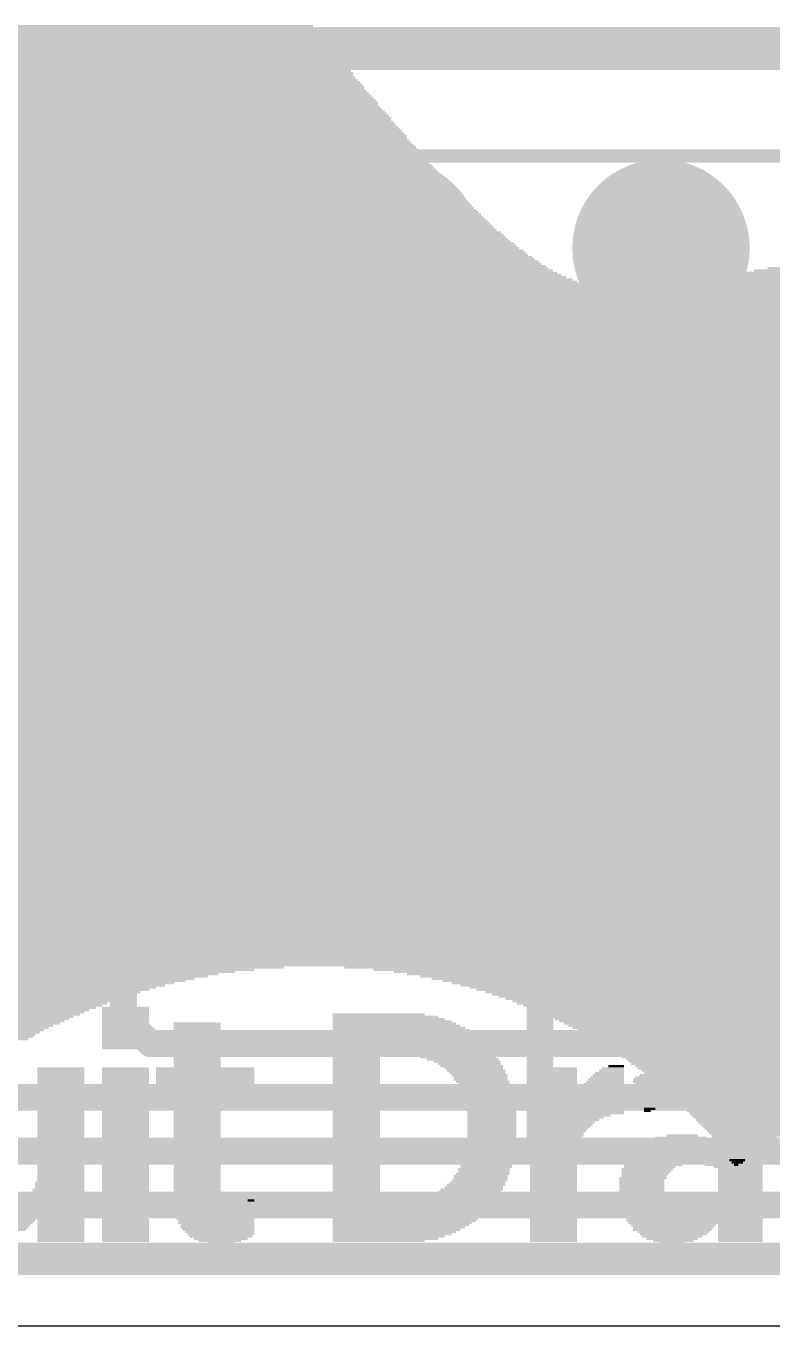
# Model space of a CAD drawing. Extents: x -28.6 to 28.6, y -39.6 to 14.1.
# Drawn here: x -15.53 to -8.48, y -11.05 to 1.23 of the extents above; entities that cross this region are included whole.
import ezdxf

# ---------------------------------------------------------------- set-up
doc = ezdxf.new("R2010")
doc.units = 0
for name, color, linetype in [('1', 12, 'CONTINUOUS'), ('16', 132, 'CONTINUOUS'), ('17', 110, 'CONTINUOUS'), ('20', 53, 'CONTINUOUS'), ('200', 40, 'CONTINUOUS'), ('201', 6, 'CONTINUOUS'), ('21', 40, 'CONTINUOUS')]:
    doc.layers.add(name, color=color, linetype=linetype)

# ---------------------------------------------------------------- blocks, each defined once
blk = doc.blocks.new('ROUNDP')
at = {"const_width": 0.5}
blk.add_lwpolyline([(0, -0.25, 1), (0, 0.25, 1), (0, -0.25)], format="xyb", dxfattribs=at)
blk = doc.blocks.new('RECT')
blk.add_solid([(-0.5, -0.5), (0.5, -0.5), (-0.5, 0.5), (0.5, 0.5)])

msp = doc.modelspace()

# ---------------------------------------------------------------- linework, layer by layer
at = {"layer": '1'}
for points, const_width in [([(-25.4, 1.016), (23.749, 1.016)], 0.4064), ([(-10.668, -6.717), (-10.795, -6.59)], 0.254), ([(-10.668, -9.398), (-10.668, -6.717)], 0.254), ([(-4.191, -9.398), (-10.668, -9.398)], 0.254), ([(-19.939, -9.906), (-4.445, -9.906)], 0.254), ([(-4.953, -10.414), (-19.812, -10.414)], 0.3048)]:
    msp.add_lwpolyline(points, dxfattribs=dict(at, const_width=const_width))
at = {"layer": '1', "const_width": 0.127}
for points in [[(-10.7501, -6.5451, 1), (-10.8399, -6.6349)], [(-10.6045, -6.717, 1), (-10.7315, -6.717)], [(-10.7129, -6.7619, 1), (-10.6231, -6.6721)], [(-10.668, -9.3345, 1), (-10.668, -9.4615)], [(-10.7315, -9.398, 1), (-10.6045, -9.398)]]:
    msp.add_lwpolyline(points, format="xyb", dxfattribs=at)
at = {"layer": '16'}
for points, const_width in [([(-25.273, 1.016), (23.876, 1.016)], 0.4064), ([(-14.605, -4.68), (-14.605, -8.128)], 0.254), ([(-13.335, -5.95), (-12.065, -4.68)], 0.254), ([(-12.065, -4.68), (-12.065, -5.32)], 0.254), ([(-10.795, -5.95), (-9.525, -4.68)], 0.254), ([(-12.065, -5.32), (-10.795, -6.59)], 0.254), ([(-13.335, -6.59), (-13.335, -5.95)], 0.254), ([(-10.795, -6.59), (-10.795, -5.95)], 0.254), ([(-14.605, -8.128), (-14.351, -8.382)], 0.254), ([(-14.351, -8.382), (-2.921, -8.382)], 0.254), ([(-15.748, -8.89), (-3.175, -8.89)], 0.254), ([(-16.891, -9.398), (-3.429, -9.398)], 0.254), ([(-18.161, -9.906), (-3.683, -9.906)], 0.254), ([(-21.59, -10.414), (-3.937, -10.414)], 0.254)]:
    msp.add_lwpolyline(points, dxfattribs=dict(at, const_width=const_width))
at = {"layer": '16', "const_width": 0.127}
for points in [[(-14.5415, -4.68, 1), (-14.6685, -4.68)], [(-12.0015, -4.68, 1), (-12.1285, -4.68)], [(-12.0201, -4.7249, 1), (-12.1099, -4.6351)], [(-9.4801, -4.7249, 1), (-9.5699, -4.6351)], [(-12.0201, -5.2751, 1), (-12.1099, -5.3649)], [(-12.1285, -5.32, 1), (-12.0015, -5.32)], [(-13.2715, -5.95, 1), (-13.3985, -5.95)], [(-13.3799, -5.9051, 1), (-13.2901, -5.9949)], [(-10.7315, -5.95, 1), (-10.8585, -5.95)], [(-10.8399, -5.9051, 1), (-10.7501, -5.9949)], [(-10.8399, -6.6349, 1), (-10.7501, -6.5451)], [(-13.3985, -6.59, 1), (-13.2715, -6.59)], [(-10.8585, -6.59, 1), (-10.7315, -6.59)], [(-14.5601, -8.0831, 1), (-14.6499, -8.1729)], [(-14.6685, -8.128, 1), (-14.5415, -8.128)], [(-14.351, -8.3185, 1), (-14.351, -8.4455)], [(-14.3959, -8.4269, 1), (-14.3061, -8.3371)]]:
    msp.add_lwpolyline(points, format="xyb", dxfattribs=at)
at = {"layer": '20'}
msp.add_line((-6.35, -11.049), (-17.78, -11.049), dxfattribs=at)
at = {"layer": '21', "const_width": 0.127}
for points in [[(-28.5, 0), (28.5, 0)], [(-27.5, -7.5), (27.5, -7.5)]]:
    msp.add_lwpolyline(points, dxfattribs=at)

# ---------------------------------------------------------------- block references
at = {"layer": '17', "xscale": 1.6764, "yscale": 1.6764, "rotation": 180}
for p in [(-14.605, -0.87), (-14.605, -0.87), (-12.065, -0.87), (-12.065, -0.87), (-9.525, -0.87), (-9.525, -0.87), (-15.875, -2.78), (-15.875, -2.78), (-13.335, -2.78), (-13.335, -2.78), (-10.795, -2.78), (-10.795, -2.78), (-8.255, -2.78), (-8.255, -2.78)]:
    msp.add_blockref('ROUNDP', p, dxfattribs=at)
at = {"layer": '17', "xscale": 1.6764, "yscale": 1.6764}
for p in [(-14.605, -4.68), (-14.605, -4.68), (-12.065, -4.68), (-12.065, -4.68), (-9.525, -4.68), (-9.525, -4.68), (-15.875, -6.59), (-15.875, -6.59), (-13.335, -6.59), (-13.335, -6.59), (-10.795, -6.59), (-10.795, -6.59), (-8.255, -6.59), (-8.255, -6.59)]:
    msp.add_blockref('ROUNDP', p, dxfattribs=at)
at = {"layer": '200', "yscale": 0.0212}
for p, xscale in [((-14.5844, -8.0446), 0.4445), ((-14.5844, -8.0658), 0.4445), ((-14.5844, -8.0869), 0.4445), ((-14.5844, -8.1081), 0.4445), ((-12.1926, -8.1081), 0.8678), ((-14.5844, -8.1293), 0.4445), ((-14.5844, -8.1504), 0.4445), ((-14.5844, -8.1716), 0.4445), ((-14.5844, -8.1928), 0.4445), ((-14.5844, -8.2139), 0.4445), ((-14.5844, -8.2351), 0.4445), ((-13.9071, -8.1928), 0.4445), ((-13.9071, -8.2139), 0.4445), ((-13.9071, -8.2351), 0.4445), ((-12.1292, -8.1293), 0.9948), ((-12.0657, -8.1716), 1.1218), ((-12.0022, -8.2351), 1.2488), ((-12.0974, -8.1504), 1.0583), ((-12.0445, -8.1928), 1.1641), ((-12.0233, -8.2139), 1.2065), ((-14.5844, -8.2563), 0.4445), ((-14.5844, -8.2774), 0.4445), ((-14.5844, -8.2986), 0.4445), ((-14.5844, -8.3198), 0.4445), ((-14.5844, -8.3409), 0.4445), ((-13.9071, -8.2563), 0.4445), ((-13.9071, -8.2774), 0.4445), ((-13.9071, -8.2986), 0.4445), ((-13.9071, -8.3198), 0.4445), ((-13.9071, -8.3409), 0.4445), ((-11.9387, -8.3198), 1.3758), ((-11.981, -8.2563), 1.2911), ((-11.9704, -8.2774), 1.3123), ((-11.9492, -8.2986), 1.3546), ((-11.9281, -8.3409), 1.3969), ((-14.5844, -8.3621), 0.4445), ((-14.5844, -8.3832), 0.4445), ((-14.5844, -8.4044), 0.4445), ((-14.5844, -8.4256), 0.4445), ((-13.9071, -8.3621), 0.4445), ((-13.9071, -8.3832), 0.4445), ((-13.9071, -8.4044), 0.4445), ((-13.9071, -8.4256), 0.4445), ((-13.9071, -8.4467), 0.4445), ((-13.9071, -8.4679), 0.4445), ((-11.8752, -8.4467), 1.5028), ((-11.9175, -8.3621), 1.4181), ((-11.9069, -8.3832), 1.4393), ((-11.8963, -8.4044), 1.4604), ((-11.8857, -8.4256), 1.4816), ((-11.8646, -8.4679), 1.5239), ((-13.9071, -8.4891), 0.4445), ((-13.9071, -8.5102), 0.4445), ((-13.9071, -8.5314), 0.4445), ((-13.9071, -8.5526), 0.4445), ((-13.9071, -8.5737), 0.4445), ((-13.9071, -8.5949), 0.4445), ((-11.854, -8.4891), 1.5451), ((-12.4043, -8.5102), 0.4445), ((-12.4043, -8.5314), 0.4445), ((-12.4043, -8.5526), 0.4445), ((-12.4043, -8.5737), 0.4445), ((-12.4043, -8.5949), 0.4445), ((-11.4413, -8.5102), 0.7196), ((-11.3989, -8.5314), 0.6773), ((-11.3566, -8.5526), 0.635), ((-11.3354, -8.5737), 0.5926), ((-11.3143, -8.5949), 0.5926), ((-9.9491, -8.5949), 0.1482), ((-9.24, -8.5949), 0.3387), ((-15.1982, -8.6161), 0.4445), ((-15.1982, -8.6372), 0.4445), ((-15.1982, -8.6584), 0.4445), ((-15.1982, -8.6796), 0.4445), ((-15.1982, -8.7007), 0.4445), ((-15.1982, -8.7219), 0.4445), ((-14.5844, -8.6161), 0.4445), ((-14.5844, -8.6372), 0.4445), ((-14.5844, -8.6584), 0.4445), ((-14.5844, -8.6796), 0.4445), ((-14.5844, -8.7007), 0.4445), ((-14.5844, -8.7219), 0.4445), ((-13.833, -8.6161), 0.9313), ((-13.833, -8.6372), 0.9313), ((-13.833, -8.6584), 0.9313), ((-13.833, -8.6796), 0.9313), ((-13.833, -8.7007), 0.9313), ((-13.833, -8.7219), 0.9313), ((-12.4043, -8.6161), 0.4445), ((-12.4043, -8.6372), 0.4445), ((-12.4043, -8.6584), 0.4445), ((-12.4043, -8.6796), 0.4445), ((-12.4043, -8.7007), 0.4445), ((-12.4043, -8.7219), 0.4445), ((-11.2931, -8.6161), 0.5503), ((-11.2719, -8.6372), 0.5503), ((-11.2614, -8.6584), 0.5291), ((-11.2402, -8.6796), 0.5291), ((-11.2296, -8.7007), 0.508), ((-11.2296, -8.7219), 0.508), ((-10.5417, -8.6161), 0.4445), ((-10.5417, -8.6372), 0.4445), ((-10.5417, -8.6584), 0.4445), ((-10.5417, -8.6796), 0.4445), ((-10.5417, -8.7007), 0.4445), ((-10.5417, -8.7219), 0.4445), ((-10.0443, -8.7219), 0.3387), ((-10.0337, -8.7007), 0.3175), ((-10.0232, -8.6796), 0.2963), ((-10.0126, -8.6584), 0.2752), ((-9.9914, -8.6372), 0.2328), ((-9.9808, -8.6161), 0.2117), ((-9.2824, -8.7219), 1.016), ((-9.2824, -8.7007), 0.9736), ((-9.2823, -8.6796), 0.889), ((-9.2612, -8.6584), 0.8043), ((-9.2718, -8.6372), 0.6985), ((-9.2612, -8.6161), 0.5503), ((-15.1982, -8.7431), 0.4445), ((-15.1982, -8.7642), 0.4445), ((-15.1982, -8.7854), 0.4445), ((-15.1982, -8.8066), 0.4445), ((-15.1982, -8.8277), 0.4445), ((-15.1982, -8.8489), 0.4445), ((-14.5844, -8.7431), 0.4445), ((-14.5844, -8.7642), 0.4445), ((-14.5844, -8.7854), 0.4445), ((-14.5844, -8.8066), 0.4445), ((-14.5844, -8.8277), 0.4445), ((-14.5844, -8.8489), 0.4445), ((-13.833, -8.7431), 0.9313), ((-13.833, -8.7642), 0.9313), ((-13.833, -8.7854), 0.9313), ((-13.833, -8.8066), 0.9313), ((-13.833, -8.8277), 0.9313), ((-13.833, -8.8489), 0.9313), ((-12.4043, -8.7431), 0.4445), ((-12.4043, -8.7642), 0.4445), ((-12.4043, -8.7854), 0.4445), ((-12.4043, -8.8066), 0.4445), ((-12.4043, -8.8277), 0.4445), ((-12.4043, -8.8489), 0.4445), ((-11.2084, -8.7431), 0.508), ((-11.1979, -8.7642), 0.4868), ((-11.1979, -8.7854), 0.4868), ((-11.1767, -8.8066), 0.4868), ((-11.1767, -8.8277), 0.4868), ((-11.1661, -8.8489), 0.4656), ((-10.5417, -8.7431), 0.4445), ((-10.5417, -8.7642), 0.4445), ((-10.5417, -8.7854), 0.4445), ((-10.5417, -8.8066), 0.4445), ((-10.5417, -8.8277), 0.4445), ((-10.5417, -8.8489), 0.4445), ((-10.0867, -8.8489), 0.4233), ((-10.0761, -8.8066), 0.4022), ((-10.0761, -8.8277), 0.4022), ((-10.0655, -8.7642), 0.381), ((-10.0655, -8.7854), 0.381), ((-10.0549, -8.7431), 0.3598), ((-9.2718, -8.7431), 1.0371), ((-9.24, -8.7642), 1.0583), ((-9.24, -8.7854), 1.0583), ((-9.2083, -8.8277), 1.0795), ((-9.1977, -8.8489), 1.1006), ((-9.2188, -8.8066), 1.0583), ((-15.1982, -8.8701), 0.4445), ((-15.1982, -8.8912), 0.4445), ((-15.1982, -8.9124), 0.4445), ((-15.1982, -8.9336), 0.4445), ((-15.1982, -8.9547), 0.4445), ((-14.5844, -8.8701), 0.4445), ((-14.5844, -8.8912), 0.4445), ((-14.5844, -8.9124), 0.4445), ((-14.5844, -8.9336), 0.4445), ((-14.5844, -8.9547), 0.4445), ((-13.833, -8.8701), 0.9313), ((-13.833, -8.8912), 0.9313), ((-13.833, -8.9124), 0.9313), ((-13.833, -8.9336), 0.9313), ((-13.833, -8.9547), 0.9313), ((-12.4043, -8.8701), 0.4445), ((-12.4043, -8.8912), 0.4445), ((-12.4043, -8.9124), 0.4445), ((-12.4043, -8.9336), 0.4445), ((-12.4043, -8.9547), 0.4445), ((-11.1555, -8.8701), 0.4868), ((-11.1555, -8.8912), 0.4868), ((-11.1449, -8.9124), 0.4656), ((-11.1449, -8.9336), 0.4656), ((-11.1449, -8.9547), 0.4656), ((-10.5417, -8.8701), 0.4445), ((-10.3195, -8.8912), 0.889), ((-10.3195, -8.9124), 0.889), ((-10.3195, -8.9336), 0.889), ((-10.3195, -8.9547), 0.889), ((-10.0867, -8.8701), 0.4233), ((-9.1871, -8.8701), 1.0795), ((-9.1765, -8.8912), 1.1006), ((-9.1765, -8.9124), 1.1006), ((-9.1659, -8.9336), 1.0795), ((-9.5681, -8.9547), 0.2752), ((-8.9014, -8.9547), 0.5926), ((-15.1982, -8.9759), 0.4445), ((-15.1982, -8.9971), 0.4445), ((-15.1982, -9.0182), 0.4445), ((-15.1982, -9.0394), 0.4445), ((-15.1982, -9.0606), 0.4445), ((-15.1982, -9.0817), 0.4445), ((-14.5844, -8.9759), 0.4445), ((-14.5844, -8.9971), 0.4445), ((-14.5844, -9.0182), 0.4445), ((-14.5844, -9.0394), 0.4445), ((-14.5844, -9.0606), 0.4445), ((-14.5844, -9.0817), 0.4445), ((-13.9071, -8.9759), 0.4445), ((-13.9071, -8.9971), 0.4445), ((-13.9071, -9.0182), 0.4445), ((-13.9071, -9.0394), 0.4445), ((-13.9071, -9.0606), 0.4445), ((-13.9071, -9.0817), 0.4445), ((-12.4043, -8.9759), 0.4445), ((-12.4043, -8.9971), 0.4445), ((-12.4043, -9.0182), 0.4445), ((-12.4043, -9.0394), 0.4445), ((-12.4043, -9.0606), 0.4445), ((-12.4043, -9.0817), 0.4445), ((-11.1344, -8.9971), 0.4868), ((-11.1449, -8.9759), 0.4656), ((-11.1238, -9.0182), 0.4657), ((-11.1238, -9.0394), 0.4657), ((-11.1238, -9.0606), 0.4657), ((-11.1238, -9.0817), 0.4657), ((-10.3195, -8.9759), 0.889), ((-10.3195, -8.9971), 0.889), ((-10.3195, -9.0182), 0.889), ((-10.3195, -9.0394), 0.889), ((-10.383, -9.0606), 0.762), ((-10.4147, -9.0817), 0.6985), ((-9.6104, -8.9759), 0.1905), ((-9.6316, -8.9971), 0.1058), ((-9.6528, -9.0182), 0.0635), ((-8.8696, -8.9759), 0.5291), ((-8.8484, -8.9971), 0.4868), ((-8.8273, -9.0182), 0.4868), ((-8.8167, -9.0394), 0.4656), ((-8.8061, -9.0606), 0.4445), ((-8.8061, -9.0817), 0.4445), ((-15.1982, -9.1029), 0.4445), ((-15.1982, -9.1241), 0.4445), ((-15.1982, -9.1452), 0.4445), ((-15.1982, -9.1664), 0.4445), ((-15.1982, -9.1875), 0.4445), ((-15.1982, -9.2087), 0.4445), ((-14.5844, -9.1029), 0.4445), ((-14.5844, -9.1241), 0.4445), ((-14.5844, -9.1452), 0.4445), ((-14.5844, -9.1664), 0.4445), ((-14.5844, -9.1875), 0.4445), ((-14.5844, -9.2087), 0.4445), ((-13.9071, -9.1029), 0.4445), ((-13.9071, -9.1241), 0.4445), ((-13.9071, -9.1452), 0.4445), ((-13.9071, -9.1664), 0.4445), ((-13.9071, -9.1875), 0.4445), ((-13.9071, -9.2087), 0.4445), ((-12.4043, -9.1029), 0.4445), ((-12.4043, -9.1241), 0.4445), ((-12.4043, -9.1452), 0.4445), ((-12.4043, -9.1664), 0.4445), ((-12.4043, -9.1875), 0.4445), ((-12.4043, -9.2087), 0.4445), ((-11.1238, -9.1029), 0.4657), ((-11.1238, -9.1241), 0.4657), ((-11.1238, -9.1452), 0.4657), ((-11.1238, -9.1664), 0.4657), ((-11.1238, -9.1875), 0.4657), ((-11.1238, -9.2087), 0.4657), ((-10.4571, -9.1241), 0.6138), ((-10.4359, -9.1029), 0.6561), ((-10.4676, -9.1452), 0.5926), ((-10.4782, -9.1664), 0.5715), ((-10.4888, -9.1875), 0.5503), ((-10.4994, -9.2087), 0.5291), ((-8.785, -9.1029), 0.4445), ((-8.785, -9.1241), 0.4445), ((-8.785, -9.1452), 0.4445), ((-8.7744, -9.1664), 0.4233), ((-8.7744, -9.1875), 0.4233), ((-8.7744, -9.2087), 0.4233), ((-15.1982, -9.2299), 0.4445), ((-15.1982, -9.251), 0.4445), ((-15.1982, -9.2722), 0.4445), ((-15.1982, -9.2934), 0.4445), ((-15.1982, -9.3145), 0.4445), ((-15.1982, -9.3357), 0.4445), ((-14.5844, -9.2299), 0.4445), ((-14.5844, -9.251), 0.4445), ((-14.5844, -9.2722), 0.4445), ((-14.5844, -9.2934), 0.4445), ((-14.5844, -9.3145), 0.4445), ((-14.5844, -9.3357), 0.4445), ((-13.9071, -9.2299), 0.4445), ((-13.9071, -9.251), 0.4445), ((-13.9071, -9.2722), 0.4445), ((-13.9071, -9.2934), 0.4445), ((-13.9071, -9.3145), 0.4445), ((-13.9071, -9.3357), 0.4445), ((-12.4043, -9.2299), 0.4445), ((-12.4043, -9.251), 0.4445), ((-12.4043, -9.2722), 0.4445), ((-12.4043, -9.2934), 0.4445), ((-12.4043, -9.3145), 0.4445), ((-12.4043, -9.3357), 0.4445), ((-11.1238, -9.2299), 0.4657), ((-11.1238, -9.251), 0.4657), ((-11.1238, -9.2722), 0.4657), ((-11.1238, -9.2934), 0.4657), ((-11.1238, -9.3145), 0.4657), ((-11.1238, -9.3357), 0.4657), ((-10.51, -9.2299), 0.508), ((-10.51, -9.251), 0.508), ((-10.5206, -9.2722), 0.4868), ((-10.5206, -9.2934), 0.4868), ((-10.5206, -9.3145), 0.4868), ((-10.5311, -9.3357), 0.4656), ((-9.1342, -9.3357), 1.143), ((-9.1236, -9.3145), 1.1218), ((-9.3353, -9.2934), 0.6138), ((-9.3353, -9.2722), 0.4868), ((-9.3247, -9.251), 0.2963), ((-8.7744, -9.2299), 0.4233), ((-8.7744, -9.251), 0.4233), ((-8.7744, -9.2722), 0.4233), ((-8.7744, -9.2934), 0.4233), ((-15.1982, -9.3569), 0.4445), ((-15.1982, -9.378), 0.4445), ((-15.1982, -9.3992), 0.4445), ((-15.1982, -9.4204), 0.4445), ((-15.1982, -9.4415), 0.4445), ((-15.1982, -9.4627), 0.4445), ((-14.5844, -9.3569), 0.4445), ((-14.5844, -9.378), 0.4445), ((-14.5844, -9.3992), 0.4445), ((-14.5844, -9.4204), 0.4445), ((-14.5844, -9.4415), 0.4445), ((-14.5844, -9.4627), 0.4445), ((-13.9071, -9.3569), 0.4445), ((-13.9071, -9.378), 0.4445), ((-13.9071, -9.3992), 0.4445), ((-13.9071, -9.4204), 0.4445), ((-13.9071, -9.4415), 0.4445), ((-13.9071, -9.4627), 0.4445), ((-12.4043, -9.3569), 0.4445), ((-12.4043, -9.378), 0.4445), ((-12.4043, -9.3992), 0.4445), ((-12.4043, -9.4204), 0.4445), ((-12.4043, -9.4415), 0.4445), ((-12.4043, -9.4627), 0.4445), ((-11.1555, -9.4627), 0.4868), ((-11.1344, -9.3569), 0.4868), ((-11.1449, -9.378), 0.4656), ((-11.1449, -9.3992), 0.4656), ((-11.1449, -9.4204), 0.4656), ((-11.1449, -9.4415), 0.4656), ((-10.5417, -9.4204), 0.4445), ((-10.5417, -9.4415), 0.4445), ((-10.5417, -9.4627), 0.4445), ((-10.5311, -9.3569), 0.4656), ((-10.5311, -9.378), 0.4656), ((-10.5311, -9.3992), 0.4656), ((-9.1977, -9.4415), 1.27), ((-9.1977, -9.4627), 1.27), ((-9.1871, -9.4204), 1.2488), ((-9.1765, -9.3992), 1.2276), ((-9.1659, -9.378), 1.2065), ((-9.1554, -9.3569), 1.1853), ((-15.1982, -9.4839), 0.4445), ((-15.1982, -9.505), 0.4445), ((-15.1982, -9.5262), 0.4445), ((-15.1982, -9.5474), 0.4445), ((-15.1982, -9.5685), 0.4445), ((-14.5844, -9.4839), 0.4445), ((-14.5844, -9.505), 0.4445), ((-14.5844, -9.5262), 0.4445), ((-14.5844, -9.5474), 0.4445), ((-14.5844, -9.5685), 0.4445), ((-13.9071, -9.4839), 0.4445), ((-13.9071, -9.505), 0.4445), ((-13.9071, -9.5262), 0.4445), ((-13.9071, -9.5474), 0.4445), ((-13.9071, -9.5685), 0.4445), ((-12.4043, -9.4839), 0.4445), ((-12.4043, -9.505), 0.4445), ((-12.4043, -9.5262), 0.4445), ((-12.4043, -9.5474), 0.4445), ((-12.4043, -9.5685), 0.4445), ((-11.1979, -9.5685), 0.4868), ((-11.1767, -9.5262), 0.4868), ((-11.1767, -9.5474), 0.4868), ((-11.1555, -9.4839), 0.4868), ((-11.1661, -9.505), 0.4656), ((-10.5417, -9.4839), 0.4445), ((-10.5417, -9.505), 0.4445), ((-10.5417, -9.5262), 0.4445), ((-10.5417, -9.5474), 0.4445), ((-10.5417, -9.5685), 0.4445), ((-9.6528, -9.5685), 0.4868), ((-9.2188, -9.505), 1.3123), ((-9.5998, -9.5262), 0.5503), ((-9.6316, -9.5474), 0.4868), ((-9.2083, -9.4839), 1.2911), ((-8.8379, -9.5262), 0.5503), ((-8.7955, -9.5474), 0.4657), ((-8.7744, -9.5685), 0.4233), ((-15.2088, -9.6955), 0.4656), ((-15.1982, -9.5897), 0.4445), ((-15.1982, -9.6109), 0.4445), ((-15.1982, -9.632), 0.4445), ((-15.1982, -9.6532), 0.4445), ((-15.1982, -9.6744), 0.4445), ((-14.5844, -9.5897), 0.4445), ((-14.5844, -9.6109), 0.4445), ((-14.5844, -9.632), 0.4445), ((-14.5844, -9.6532), 0.4445), ((-14.5844, -9.6744), 0.4445), ((-14.5844, -9.6955), 0.4445), ((-13.9071, -9.5897), 0.4445), ((-13.9071, -9.6109), 0.4445), ((-13.9071, -9.632), 0.4445), ((-13.9071, -9.6532), 0.4445), ((-13.9071, -9.6744), 0.4445), ((-13.9071, -9.6955), 0.4445), ((-12.4043, -9.5897), 0.4445), ((-12.4043, -9.6109), 0.4445), ((-12.4043, -9.632), 0.4445), ((-12.4043, -9.6532), 0.4445), ((-12.4043, -9.6744), 0.4445), ((-12.4043, -9.6955), 0.4445), ((-11.2614, -9.6955), 0.5291), ((-11.2402, -9.6744), 0.5291), ((-11.2296, -9.632), 0.508), ((-11.2296, -9.6532), 0.508), ((-11.2084, -9.6109), 0.508), ((-11.1979, -9.5897), 0.4868), ((-10.5417, -9.5897), 0.4445), ((-10.5417, -9.6109), 0.4445), ((-10.5417, -9.632), 0.4445), ((-10.5417, -9.6532), 0.4445), ((-10.5417, -9.6744), 0.4445), ((-10.5417, -9.6955), 0.4445), ((-9.6951, -9.6532), 0.4445), ((-9.7057, -9.6744), 0.4233), ((-9.7057, -9.6955), 0.4233), ((-9.6739, -9.6109), 0.4445), ((-9.6845, -9.632), 0.4233), ((-9.6633, -9.5897), 0.4656), ((-8.7744, -9.5897), 0.4233), ((-8.7744, -9.6109), 0.4233), ((-8.7744, -9.632), 0.4233), ((-8.7744, -9.6532), 0.4233), ((-8.7744, -9.6744), 0.4233), ((-8.7744, -9.6955), 0.4233), ((-15.2405, -9.8225), 0.5291), ((-15.2299, -9.8014), 0.508), ((-15.2194, -9.759), 0.4868), ((-15.2194, -9.7802), 0.4868), ((-15.2088, -9.7167), 0.4656), ((-15.2088, -9.7379), 0.4656), ((-14.5844, -9.7167), 0.4445), ((-14.5844, -9.7379), 0.4445), ((-14.5844, -9.759), 0.4445), ((-14.5844, -9.7802), 0.4445), ((-14.5844, -9.8014), 0.4445), ((-14.5844, -9.8225), 0.4445), ((-13.9071, -9.7167), 0.4445), ((-13.9071, -9.7379), 0.4445), ((-13.9071, -9.759), 0.4445), ((-13.9071, -9.7802), 0.4445), ((-13.9071, -9.8014), 0.4445), ((-13.8965, -9.8225), 0.4657), ((-12.4043, -9.7167), 0.4445), ((-12.4043, -9.7379), 0.4445), ((-12.4043, -9.759), 0.4445), ((-12.4043, -9.7802), 0.4445), ((-12.4043, -9.8014), 0.4445), ((-12.4043, -9.8225), 0.4445), ((-11.3989, -9.8225), 0.6773), ((-11.3672, -9.8014), 0.6138), ((-11.3354, -9.7802), 0.5926), ((-11.3143, -9.759), 0.5926), ((-11.2931, -9.7379), 0.5503), ((-11.2719, -9.7167), 0.5503), ((-10.5417, -9.7167), 0.4445), ((-10.5417, -9.7379), 0.4445), ((-10.5417, -9.759), 0.4445), ((-10.5417, -9.7802), 0.4445), ((-10.5417, -9.8014), 0.4445), ((-10.5417, -9.8225), 0.4445), ((-9.7057, -9.7167), 0.4233), ((-9.7057, -9.7379), 0.4233), ((-9.7057, -9.759), 0.4233), ((-9.7057, -9.7802), 0.4233), ((-9.7057, -9.8014), 0.4233), ((-9.7057, -9.8225), 0.4233), ((-8.785, -9.8014), 0.4445), ((-8.785, -9.8225), 0.4445), ((-8.7744, -9.7167), 0.4233), ((-8.7744, -9.7379), 0.4233), ((-8.7744, -9.759), 0.4233), ((-8.7744, -9.7802), 0.4233), ((-15.6427, -9.886), 1.3334), ((-15.6427, -9.9072), 1.3334), ((-15.6427, -9.9284), 1.3334), ((-15.6427, -9.9495), 1.3334), ((-15.2829, -9.8649), 0.6138), ((-15.2511, -9.8437), 0.5503), ((-14.5844, -9.8437), 0.4445), ((-14.5844, -9.8649), 0.4445), ((-14.5844, -9.886), 0.4445), ((-14.5844, -9.9072), 0.4445), ((-14.5844, -9.9284), 0.4445), ((-14.5844, -9.9495), 0.4445), ((-13.8859, -9.8437), 0.4868), ((-13.8753, -9.8649), 0.508), ((-13.7483, -9.886), 0.762), ((-13.7483, -9.9072), 0.762), ((-13.7483, -9.9284), 0.762), ((-13.7483, -9.9495), 0.762), ((-13.3991, -9.8649), 0.0635), ((-11.8752, -9.9072), 1.5028), ((-12.4043, -9.8437), 0.4445), ((-11.854, -9.8649), 1.5451), ((-11.8646, -9.886), 1.5239), ((-11.8857, -9.9284), 1.4816), ((-11.8963, -9.9495), 1.4604), ((-11.4413, -9.8437), 0.7196), ((-10.5417, -9.8437), 0.4445), ((-10.5417, -9.8649), 0.4445), ((-10.5417, -9.886), 0.4445), ((-10.5417, -9.9072), 0.4445), ((-10.5417, -9.9284), 0.4445), ((-10.5417, -9.9495), 0.4445), ((-9.6951, -9.8437), 0.4445), ((-9.6951, -9.8649), 0.4445), ((-9.6845, -9.886), 0.4656), ((-9.6528, -9.9284), 0.4868), ((-9.621, -9.9495), 0.5503), ((-9.6633, -9.9072), 0.4656), ((-8.8696, -9.9495), 0.6138), ((-8.8379, -9.9284), 0.5503), ((-8.8273, -9.9072), 0.5291), ((-8.8167, -9.886), 0.508), ((-8.8061, -9.8649), 0.4868), ((-8.7955, -9.8437), 0.4657), ((-15.6321, -9.9707), 1.3123), ((-15.6321, -9.9919), 1.3123), ((-15.6215, -10.013), 1.2911), ((-15.6215, -10.0342), 1.2911), ((-15.8438, -10.0553), 0.8043), ((-15.8543, -10.0765), 0.7831), ((-15.1982, -10.0553), 0.4445), ((-15.1982, -10.0765), 0.4445), ((-14.5844, -9.9707), 0.4445), ((-14.5844, -9.9919), 0.4445), ((-14.5844, -10.013), 0.4445), ((-14.5844, -10.0342), 0.4445), ((-14.5844, -10.0553), 0.4445), ((-14.5844, -10.0765), 0.4445), ((-13.7378, -9.9707), 0.7408), ((-13.7378, -9.9919), 0.7408), ((-13.7378, -10.013), 0.7408), ((-13.7378, -10.0342), 0.7408), ((-13.7272, -10.0553), 0.7196), ((-13.7272, -10.0765), 0.7196), ((-11.9387, -10.0342), 1.3758), ((-11.9069, -9.9707), 1.4393), ((-11.9175, -9.9919), 1.4181), ((-11.9281, -10.013), 1.3969), ((-11.9492, -10.0553), 1.3546), ((-11.9704, -10.0765), 1.3123), ((-10.5417, -9.9707), 0.4445), ((-10.5417, -9.9919), 0.4445), ((-10.5417, -10.013), 0.4445), ((-10.5417, -10.0342), 0.4445), ((-10.5417, -10.0553), 0.4445), ((-10.5417, -10.0765), 0.4445), ((-9.2294, -9.9707), 1.3334), ((-9.2188, -9.9919), 1.3123), ((-9.2188, -10.013), 1.3123), ((-9.2083, -10.0342), 1.2911), ((-9.2083, -10.0553), 1.2911), ((-9.1977, -10.0765), 1.27), ((-15.8543, -10.0977), 0.7408), ((-15.8543, -10.1188), 0.6985), ((-15.8649, -10.14), 0.6773), ((-15.1982, -10.0977), 0.4445), ((-15.1982, -10.1188), 0.4445), ((-15.1982, -10.14), 0.4445), ((-15.1982, -10.1612), 0.4445), ((-15.1982, -10.1823), 0.4445), ((-14.5844, -10.0977), 0.4445), ((-14.5844, -10.1188), 0.4445), ((-14.5844, -10.14), 0.4445), ((-14.5844, -10.1612), 0.4445), ((-14.5844, -10.1823), 0.4445), ((-13.7166, -10.0977), 0.6985), ((-13.7166, -10.1188), 0.6985), ((-13.706, -10.14), 0.6773), ((-13.6954, -10.1612), 0.6561), ((-13.6848, -10.1823), 0.635), ((-12.0022, -10.1188), 1.2488), ((-12.0657, -10.1823), 1.1218), ((-11.981, -10.0977), 1.2911), ((-12.0233, -10.14), 1.2065), ((-12.0445, -10.1612), 1.1641), ((-10.5417, -10.0977), 0.4445), ((-10.5417, -10.1188), 0.4445), ((-10.5417, -10.14), 0.4445), ((-10.5417, -10.1612), 0.4445), ((-10.5417, -10.1823), 0.4445), ((-9.4093, -10.0977), 0.8043), ((-9.4093, -10.1188), 0.762), ((-9.4199, -10.14), 0.7408), ((-9.4093, -10.1612), 0.6773), ((-9.4093, -10.1823), 0.635), ((-8.7744, -10.0977), 0.4233), ((-8.7744, -10.1188), 0.4233), ((-8.7744, -10.14), 0.4233), ((-8.7744, -10.1612), 0.4233), ((-8.7744, -10.1823), 0.4233), ((-15.1982, -10.2035), 0.4445), ((-15.1982, -10.2247), 0.4445), ((-15.1982, -10.2458), 0.4445), ((-14.5844, -10.2035), 0.4445), ((-14.5844, -10.2247), 0.4445), ((-14.5844, -10.2458), 0.4445), ((-13.6848, -10.2035), 0.5926), ((-13.6848, -10.2247), 0.508), ((-13.6954, -10.2458), 0.4021), ((-13.6848, -10.267), 0.254), ((-12.1292, -10.2247), 0.9948), ((-12.0974, -10.2035), 1.0583), ((-12.1926, -10.2458), 0.8678), ((-10.5417, -10.2035), 0.4445), ((-10.5417, -10.2247), 0.4445), ((-10.5417, -10.2458), 0.4445), ((-9.4199, -10.2035), 0.5715), ((-9.4199, -10.2247), 0.4868), ((-9.4093, -10.2458), 0.381), ((-9.4199, -10.267), 0.2328), ((-8.7744, -10.2035), 0.4233), ((-8.7744, -10.2247), 0.4233), ((-8.7744, -10.2458), 0.4233)]:
    msp.add_blockref('RECT', p, dxfattribs=dict(at, xscale=xscale))
at = {"layer": '201', "yscale": 0.0212, "rotation": 180}
for p, xscale in [((-16.9421, 1.226), 8.2547), ((-17.0585, 1.099), 8.6992), ((-17.0373, 1.1202), 8.6145), ((-17.0268, 1.1414), 8.551), ((-16.995, 1.1625), 8.4875), ((-16.9739, 1.1837), 8.4028), ((-16.9633, 1.2049), 8.3393), ((-17.1643, 0.972), 9.1225), ((-17.1538, 0.9932), 9.059), ((-17.1326, 1.0144), 8.9743), ((-17.1114, 1.0355), 8.932), ((-17.0903, 1.0567), 8.8473), ((-17.0797, 1.0779), 8.7838), ((-17.2596, 0.8662), 9.4823), ((-17.2384, 0.8874), 9.3976), ((-17.2173, 0.9085), 9.3553), ((-17.1961, 0.9297), 9.2706), ((-17.1855, 0.9509), 9.2071), ((-17.3442, 0.7392), 9.8633), ((-17.3337, 0.7604), 9.7998), ((-17.3125, 0.7816), 9.7574), ((-17.3019, 0.8027), 9.6939), ((-17.2808, 0.8239), 9.6093), ((-17.2702, 0.845), 9.5458), ((-17.4183, 0.6122), 10.2231), ((-17.4078, 0.6334), 10.1596), ((-17.3866, 0.6546), 10.1173), ((-17.376, 0.6757), 10.0538), ((-17.3654, 0.6969), 9.9903), ((-17.3548, 0.7181), 9.9268), ((-17.4607, 0.4852), 10.5194), ((-17.4501, 0.5064), 10.4982), ((-17.4395, 0.5276), 10.4348), ((-17.4395, 0.5487), 10.3924), ((-17.4289, 0.5699), 10.3289), ((-17.4289, 0.5911), 10.2866), ((-17.4607, 0.3582), 10.7734), ((-17.4607, 0.3794), 10.7311), ((-17.4607, 0.4006), 10.6887), ((-17.4607, 0.4217), 10.6464), ((-17.4607, 0.4429), 10.6041), ((-17.4607, 0.4641), 10.5617), ((-17.4818, 0.2524), 10.9851), ((-17.4818, 0.2736), 10.9427), ((-17.4712, 0.2947), 10.8792), ((-17.4712, 0.3159), 10.8369), ((-17.4712, 0.3371), 10.7946), ((-17.4924, 0.1254), 11.2179), ((-17.4924, 0.1466), 11.1756), ((-17.4924, 0.1677), 11.1332), ((-17.4818, 0.1889), 11.1121), ((-17.4818, 0.2101), 11.0697), ((-17.4818, 0.2312), 11.0274), ((-17.503, -0.0016), 11.493), ((-17.4924, 0.0196), 11.4295), ((-17.4924, 0.0407), 11.3872), ((-17.4924, 0.0619), 11.3449), ((-17.4924, 0.0831), 11.3025), ((-17.4924, 0.1042), 11.2602), ((-17.5136, -0.1286), 11.7259), ((-17.5136, -0.1074), 11.6835), ((-17.5136, -0.0862), 11.6412), ((-17.5136, -0.0651), 11.5989), ((-17.5136, -0.0439), 11.5565), ((-17.5136, -0.0227), 11.5142), ((-17.5136, -0.2556), 11.9799), ((-17.5136, -0.2344), 11.9375), ((-17.5136, -0.2132), 11.8952), ((-17.5136, -0.1921), 11.8529), ((-17.5136, -0.1709), 11.8105), ((-17.5136, -0.1497), 11.7682), ((-17.5242, -0.3614), 12.2127), ((-17.5242, -0.3402), 12.1703), ((-17.5242, -0.3191), 12.128), ((-17.5242, -0.2979), 12.0857), ((-17.5136, -0.2767), 12.0222), ((-17.5242, -0.4884), 12.4667), ((-17.5242, -0.4672), 12.4243), ((-17.5242, -0.4461), 12.382), ((-17.5242, -0.4249), 12.3397), ((-17.5242, -0.4037), 12.2973), ((-17.5242, -0.3826), 12.255), ((-17.5242, -0.6154), 12.7207), ((-17.5242, -0.5942), 12.6783), ((-17.5242, -0.5731), 12.636), ((-17.5242, -0.5519), 12.5937), ((-17.5242, -0.5307), 12.5513), ((-17.5242, -0.5096), 12.509), ((-17.5136, -0.7424), 12.9958), ((-17.5136, -0.7212), 12.9535), ((-17.5242, -0.7001), 12.89), ((-17.5242, -0.6789), 12.8476), ((-17.5242, -0.6577), 12.8053), ((-17.5242, -0.6366), 12.763), ((-17.503, -0.8694), 13.271), ((-17.503, -0.8482), 13.2286), ((-17.503, -0.8271), 13.1863), ((-17.5136, -0.8059), 13.1228), ((-17.5136, -0.7847), 13.0805), ((-17.5136, -0.7636), 13.0381), ((-17.4818, -0.9752), 13.525), ((-17.4818, -0.954), 13.4826), ((-17.4924, -0.9329), 13.4191), ((-17.4924, -0.9117), 13.3768), ((-17.4924, -0.8905), 13.3345), ((-17.4395, -1.1022), 13.8636), ((-17.4501, -1.081), 13.8001), ((-17.4607, -1.0599), 13.7366), ((-17.4607, -1.0387), 13.6943), ((-17.4712, -1.0175), 13.6308), ((-17.4712, -0.9964), 13.5885), ((0.0117, -1.1022), 17.5676), ((0.0117, -1.081), 17.3136), ((0.0117, -1.0599), 17.0597), ((-17.3231, -1.2292), 14.3504), ((-17.3548, -1.208), 14.2446), ((-17.3866, -1.1869), 14.1388), ((-17.3972, -1.1657), 14.0753), ((-17.4183, -1.1445), 13.9906), ((-17.4289, -1.1234), 13.9271), ((0.0117, -1.2292), 19.4302), ((0.0117, -1.208), 19.0069), ((0.0117, -1.1869), 18.6683), ((0.0117, -1.1657), 18.3719), ((0.0117, -1.1445), 18.0756), ((0.0117, -1.1234), 17.8216), ((0.0117, -1.3562), 49.2317), ((0.0117, -1.335), 49.1894), ((0.0117, -1.3139), 49.147), ((0.0117, -1.2927), 49.1047), ((0.0117, -1.2715), 49.0624), ((0.0223, -1.2504), 49.0412), ((0.0117, -1.4832), 49.4857), ((0.0117, -1.462), 49.4434), ((0.0117, -1.4409), 49.401), ((0.0117, -1.4197), 49.3587), ((0.0117, -1.3985), 49.3164), ((0.0117, -1.3774), 49.274), ((0.0117, -1.589), 49.655), ((0.0117, -1.5679), 49.6127), ((0.0117, -1.5467), 49.5704), ((0.0117, -1.5255), 49.528), ((0.0117, -1.5044), 49.4857), ((0.0117, -1.716), 49.8667), ((0.0117, -1.6737), 49.8243), ((0.0117, -1.6949), 49.8243), ((0.0117, -1.6525), 49.782), ((0.0117, -1.6314), 49.7397), ((0.0117, -1.6102), 49.6973), ((0.0117, -1.8218), 50.0783), ((0.0117, -1.843), 50.0783), ((0.0117, -1.8007), 50.036), ((0.0117, -1.7795), 49.9937), ((0.0117, -1.7583), 49.9513), ((0.0117, -1.7372), 49.909), ((0.0117, -1.9488), 50.29), ((0.0117, -1.97), 50.29), ((0.0117, -1.9277), 50.2477), ((0.0117, -1.9065), 50.2053), ((0.0117, -1.8853), 50.163), ((0.0117, -1.8642), 50.1207), ((0.0117, -2.0758), 50.5016), ((0.0117, -2.097), 50.5016), ((0.0117, -2.0547), 50.4593), ((0.0117, -2.0335), 50.417), ((0.0117, -2.0123), 50.3747), ((0.0117, -1.9912), 50.3323), ((0.0117, -2.1817), 50.671), ((0.0117, -2.2028), 50.671), ((0.0117, -2.1605), 50.6286), ((0.0117, -2.1393), 50.5863), ((0.0117, -2.1182), 50.544), ((0.0117, -2.3298), 50.8826), ((0.0117, -2.2875), 50.8403), ((0.0117, -2.3087), 50.8403), ((0.0117, -2.2663), 50.798), ((0.0117, -2.2452), 50.7556), ((0.0117, -2.224), 50.7133), ((0.0117, -2.4568), 51.0943), ((0.0117, -2.4357), 51.052), ((0.0117, -2.4145), 51.0096), ((0.0117, -2.3722), 50.9673), ((0.0117, -2.3933), 50.9673), ((0.0117, -2.351), 50.925), ((0.0117, -2.5838), 51.2636), ((0.0117, -2.5415), 51.2213), ((0.0117, -2.5626), 51.2213), ((0.0117, -2.5203), 51.179), ((0.0117, -2.4992), 51.1366), ((0.0117, -2.478), 51.0943), ((0.0117, -2.7108), 51.4753), ((0.0117, -2.6896), 51.4329), ((0.0117, -2.6685), 51.3906), ((0.0117, -2.6261), 51.3483), ((0.0117, -2.6473), 51.3483), ((0.0117, -2.605), 51.3059), ((0.0117, -2.8166), 51.6023), ((0.0117, -2.7743), 51.5599), ((0.0117, -2.7955), 51.5599), ((0.0117, -2.7531), 51.5176), ((0.0117, -2.732), 51.4753), ((0.0117, -2.9225), 51.7716), ((0.0117, -2.9436), 51.7716), ((0.0117, -2.9013), 51.7293), ((0.0117, -2.859), 51.6869), ((0.0117, -2.8801), 51.6869), ((0.0117, -2.8378), 51.6446), ((0.0117, -3.0495), 51.9409), ((0.0117, -3.0706), 51.9409), ((0.0117, -3.0283), 51.8986), ((0.0117, -2.986), 51.8563), ((0.0117, -3.0071), 51.8563), ((0.0117, -2.9648), 51.8139), ((0.0117, -3.1765), 52.1103), ((0.0117, -3.1976), 52.1103), ((0.0117, -3.1553), 52.0679), ((0.0117, -3.113), 52.0256), ((0.0117, -3.1341), 52.0256), ((0.0117, -3.0918), 51.9833), ((0.0117, -3.3035), 52.2796), ((0.0117, -3.3246), 52.2796), ((0.0117, -3.2823), 52.2372), ((0.0117, -3.24), 52.1949), ((0.0117, -3.2611), 52.1949), ((0.0117, -3.2188), 52.1526), ((0.0117, -3.4093), 52.4066), ((0.0117, -3.4304), 52.4066), ((0.0117, -3.3881), 52.3642), ((0.0117, -3.3458), 52.3219), ((0.0117, -3.367), 52.3219), ((0.0117, -3.5574), 52.5759), ((0.0117, -3.5151), 52.5336), ((0.0117, -3.5363), 52.5336), ((0.0117, -3.4728), 52.4912), ((0.0117, -3.4939), 52.4912), ((0.0117, -3.4516), 52.4489), ((0.0117, -3.6844), 52.7452), ((0.0117, -3.6633), 52.7029), ((0.0117, -3.6209), 52.6606), ((0.0117, -3.6421), 52.6606), ((0.0117, -3.5786), 52.6182), ((0.0117, -3.5998), 52.6182), ((0.0117, -3.8114), 52.8722), ((0.0117, -3.7691), 52.8299), ((0.0117, -3.7903), 52.8299), ((0.0117, -3.7268), 52.7876), ((0.0117, -3.7479), 52.7876), ((0.0117, -3.7056), 52.7452), ((0.0117, -3.9173), 52.9992), ((0.0117, -3.9384), 52.9992), ((0.0117, -3.8749), 52.9569), ((0.0117, -3.8961), 52.9569), ((0.0117, -3.8326), 52.9146), ((0.0117, -3.8538), 52.9146), ((0.0117, -4.0231), 53.1262), ((0.0117, -4.0443), 53.1262), ((0.0117, -4.0019), 53.0839), ((0.0117, -3.9596), 53.0415), ((0.0117, -3.9808), 53.0415), ((0.0117, -4.1501), 53.2532), ((0.0117, -4.1713), 53.2532), ((0.0117, -4.1078), 53.2109), ((0.0117, -4.1289), 53.2109), ((0.0117, -4.0654), 53.1685), ((0.0117, -4.0866), 53.1685), ((0.0117, -4.2771), 53.3802), ((0.0117, -4.2982), 53.3802), ((0.0117, -4.2347), 53.3379), ((0.0117, -4.2559), 53.3379), ((0.0117, -4.1924), 53.2955), ((0.0117, -4.2136), 53.2955), ((0.0117, -4.4041), 53.5072), ((0.0117, -4.4252), 53.5072), ((0.0117, -4.3617), 53.4649), ((0.0117, -4.3829), 53.4649), ((0.0117, -4.3194), 53.4225), ((0.0117, -4.3406), 53.4225), ((0.0117, -4.5311), 53.6342), ((0.0117, -4.5522), 53.6342), ((0.0117, -4.4887), 53.5919), ((0.0117, -4.5099), 53.5919), ((0.0117, -4.4464), 53.5495), ((0.0117, -4.4676), 53.5495), ((0.0117, -4.6581), 53.7612), ((0.0117, -4.6157), 53.7189), ((0.0117, -4.6369), 53.7189), ((0.0117, -4.5734), 53.6765), ((0.0117, -4.5946), 53.6765), ((0.0117, -4.7427), 53.8458), ((0.0117, -4.7639), 53.8458), ((0.0117, -4.7851), 53.8458), ((0.0117, -4.7004), 53.8035), ((0.0117, -4.7216), 53.8035), ((0.0117, -4.6792), 53.7612), ((0.0117, -4.8909), 53.9728), ((0.0117, -4.9121), 53.9728), ((0.0117, -4.8486), 53.9305), ((0.0117, -4.8697), 53.9305), ((0.0117, -4.8062), 53.8882), ((0.0117, -4.8274), 53.8882), ((0.0117, -5.0391), 54.0998), ((0.0117, -4.9967), 54.0575), ((0.0117, -5.0179), 54.0575), ((0.0117, -4.9544), 54.0152), ((0.0117, -4.9756), 54.0152), ((0.0223, -4.9332), 53.994), ((0.0117, -5.1449), 54.1845), ((0.0117, -5.166), 54.1845), ((0.0117, -5.1025), 54.1422), ((0.0117, -5.1237), 54.1422), ((0.0117, -5.0602), 54.0998), ((0.0117, -5.0814), 54.0998), ((0.0117, -5.2507), 54.2692), ((0.0117, -5.2719), 54.2692), ((0.0117, -5.2084), 54.2268), ((0.0117, -5.2295), 54.2268), ((0.0223, -5.1872), 54.2057), ((0.0117, -5.3565), 54.3538), ((0.0117, -5.3777), 54.3538), ((0.0117, -5.3989), 54.3538), ((0.0117, -5.3142), 54.3115), ((0.0117, -5.3354), 54.3115), ((0.0117, -5.293), 54.2692), ((0.0117, -5.5259), 54.4808), ((0.0117, -5.4624), 54.4385), ((0.0117, -5.4835), 54.4385), ((0.0117, -5.5047), 54.4385), ((0.0117, -5.42), 54.3962), ((0.0117, -5.4412), 54.3962), ((0.0117, -5.6529), 54.5655), ((0.0117, -5.5894), 54.5232), ((0.0117, -5.6105), 54.5232), ((0.0117, -5.6317), 54.5232), ((0.0117, -5.547), 54.4808), ((0.0117, -5.5682), 54.4808), ((0.0117, -5.7799), 54.6502), ((0.0117, -5.7164), 54.6078), ((0.0117, -5.7375), 54.6078), ((0.0117, -5.7587), 54.6078), ((0.0117, -5.674), 54.5655), ((0.0117, -5.6952), 54.5655), ((0.0117, -5.8434), 54.6925), ((0.0117, -5.8645), 54.6925), ((0.0117, -5.8857), 54.6925), ((0.0117, -5.801), 54.6502), ((0.0223, -5.8222), 54.6713), ((0.0117, -5.9703), 54.7771), ((0.0117, -5.9915), 54.7771), ((0.0117, -6.0127), 54.7771), ((0.0117, -5.9068), 54.7348), ((0.0117, -5.928), 54.7348), ((0.0117, -5.9492), 54.7348), ((0.0117, -6.0973), 54.8618), ((0.0117, -6.1185), 54.8618), ((0.0117, -6.1397), 54.8618), ((0.0117, -6.0338), 54.8195), ((0.0117, -6.055), 54.8195), ((0.0117, -6.0762), 54.8195), ((0.0117, -6.2455), 54.9465), ((0.0117, -6.2667), 54.9465), ((0.0117, -6.1608), 54.9041), ((0.0117, -6.182), 54.9041), ((0.0117, -6.2032), 54.9041), ((0.0117, -6.2243), 54.9041), ((0.0117, -6.3937), 55.0311), ((0.0117, -6.309), 54.9888), ((0.0117, -6.3302), 54.9888), ((0.0117, -6.3513), 54.9888), ((0.0117, -6.3725), 54.9888), ((0.0117, -6.2878), 54.9465), ((0.0117, -6.4783), 55.0735), ((0.0117, -6.4995), 55.0735), ((0.0117, -6.4148), 55.0311), ((0.0117, -6.436), 55.0311), ((0.0117, -6.4572), 55.0311), ((0.0117, -6.563), 55.1158), ((0.0117, -6.5842), 55.1158), ((0.0117, -6.6053), 55.1158), ((0.0117, -6.6265), 55.1158), ((0.0117, -6.5207), 55.0735), ((0.0117, -6.5418), 55.0735), ((0.0117, -6.7323), 55.2005), ((0.0117, -6.7535), 55.2005), ((0.0117, -6.6477), 55.1581), ((0.0117, -6.6688), 55.1581), ((0.0117, -6.69), 55.1581), ((0.0117, -6.7111), 55.1581), ((0.0117, -6.817), 55.2428), ((0.0117, -6.8381), 55.2428), ((0.0117, -6.8593), 55.2428), ((0.0117, -6.8805), 55.2428), ((0.0117, -6.7746), 55.2005), ((0.0117, -6.7958), 55.2005), ((0.0117, -7.0075), 55.3275), ((0.0117, -6.9016), 55.2851), ((0.0117, -6.9228), 55.2851), ((0.0117, -6.944), 55.2851), ((0.0117, -6.9651), 55.2851), ((0.0117, -6.9863), 55.2851), ((0.0117, -7.1133), 55.3698), ((0.0117, -7.0286), 55.3275), ((0.0117, -7.0498), 55.3275), ((0.0117, -7.071), 55.3275), ((0.0117, -7.0921), 55.3275), ((0.0117, -7.2191), 55.4121), ((0.0117, -7.2403), 55.4121), ((0.0117, -7.1345), 55.3698), ((0.0117, -7.1556), 55.3698), ((0.0117, -7.1768), 55.3698), ((0.0117, -7.198), 55.3698), ((0.0117, -7.325), 55.4545), ((0.0117, -7.3461), 55.4545), ((0.0117, -7.3673), 55.4545), ((0.0117, -7.2615), 55.4121), ((0.0117, -7.2826), 55.4121), ((0.0117, -7.3038), 55.4121), ((0.0117, -7.452), 55.4968), ((0.0117, -7.4731), 55.4968), ((0.0117, -7.4943), 55.4968), ((0.0117, -7.3885), 55.4545), ((0.0117, -7.4096), 55.4545), ((0.0117, -7.4308), 55.4545), ((0.0117, -7.5789), 55.5391), ((0.0117, -7.6001), 55.5391), ((0.0117, -7.6213), 55.5391), ((0.0117, -7.5155), 55.4968), ((0.0117, -7.5366), 55.4968), ((0.0117, -7.5578), 55.4968), ((-20.7414, -7.7271), 14.0753), ((-20.5615, -7.6848), 14.3928), ((-20.6567, -7.7059), 14.2023), ((0.0117, -7.6424), 55.5391), ((-20.4239, -7.6636), 14.6679), ((0.0117, -7.6636), 25.0603), ((0.0117, -7.6848), 24.51), ((0.0117, -7.7059), 24.129), ((0.0117, -7.7271), 23.875), ((-20.7943, -7.7483), 13.9694), ((-20.8578, -7.7694), 13.8424), ((-20.9001, -7.7906), 13.7578), ((-20.953, -7.8118), 13.652), ((-20.9954, -7.8329), 13.5673), ((-21.0377, -7.8541), 13.4826), ((0.0117, -7.7483), 23.6211), ((0.0117, -7.7694), 23.4094), ((0.0117, -7.7906), 23.1977), ((0.0117, -7.8118), 23.0284), ((0.0117, -7.8329), 22.8591), ((0.0117, -7.8541), 22.6898), ((-21.1223, -7.8964), 13.3556), ((-21.1541, -7.9176), 13.2921), ((-21.0694, -7.8753), 13.4191), ((-18.3814, -7.9388), 7.6197), ((-18.2967, -7.9599), 7.3234), ((-18.2544, -7.9811), 7.1117), ((0.0117, -7.8753), 22.5628), ((0.0117, -7.8964), 22.3934), ((0.0117, -7.9176), 22.2664), ((0.0117, -7.9388), 22.1394), ((0.0117, -7.9599), 22.0125), ((0.0117, -7.9811), 21.8855), ((-18.2226, -8.0023), 6.9212), ((-18.1909, -8.0234), 6.7731), ((-18.1697, -8.0446), 6.6037), ((-18.1486, -8.0658), 6.4344), ((-18.1274, -8.0869), 6.3074), ((-18.1168, -8.1081), 6.2016), ((0.0117, -8.0023), 21.8008), ((0.0117, -8.0234), 21.6738), ((0.0117, -8.0446), 21.5468), ((0.0117, -8.0658), 21.4621), ((0.0117, -8.0869), 21.3775), ((0.0117, -8.1081), 21.2505), ((-18.1062, -8.1293), 6.0534), ((-18.0956, -8.1504), 5.9476), ((-18.0745, -8.1716), 5.8206), ((-18.0639, -8.1928), 5.7148), ((-18.0745, -8.2139), 5.6089), ((-18.0639, -8.2351), 5.5031), ((0.0117, -8.1293), 21.1658), ((0.0117, -8.1504), 21.0812), ((0.0117, -8.1716), 20.9965), ((0.0117, -8.1928), 20.9118), ((0.0117, -8.2139), 20.8272), ((0.0117, -8.2351), 20.7425), ((-18.0533, -8.2563), 5.3973), ((-18.0533, -8.2774), 5.3126), ((-18.0427, -8.2986), 5.2068), ((-18.0321, -8.3198), 5.1433), ((-18.0216, -8.3409), 5.0375), ((0.0117, -8.2563), 20.6578), ((0.0117, -8.2774), 20.5732), ((0.0117, -8.2986), 20.4885), ((0.0117, -8.3198), 20.4039), ((0.0117, -8.3409), 20.3615), ((0.0117, -8.3621), 20.2769), ((0.0117, -8.3832), 20.1922), ((0.0117, -8.4044), 20.1499), ((0.0117, -8.4256), 20.0652), ((0.0117, -8.4467), 19.9805), ((0.0117, -8.4679), 19.9382), ((0.0117, -8.4891), 19.8535), ((0.0117, -8.5102), 19.8112), ((0.0117, -8.5314), 19.7265), ((0.0117, -8.5526), 19.6842), ((0.0117, -8.5737), 19.6419), ((0.0117, -8.5949), 19.5572), ((0.0117, -8.6161), 19.5149), ((0.0117, -8.6372), 19.4302), ((0.0117, -8.6584), 19.3879), ((0.0117, -8.6796), 19.3456), ((0.0011, -8.7007), 19.2821), ((0.0117, -8.7219), 19.2186), ((0.0117, -8.7431), 19.1762), ((-8.2535, -8.7642), 2.6034), ((-8.3276, -8.7854), 2.4129), ((-8.3699, -8.8066), 2.2436), ((-8.4123, -8.8277), 2.1166), ((-8.444, -8.8489), 2.0108), ((-8.4758, -8.8701), 1.9049), ((-8.4969, -8.8912), 1.8203), ((-8.5287, -8.9124), 1.7144), ((-8.5499, -8.9336), 1.6298), ((-8.5604, -8.9547), 1.5663), ((-8.5816, -8.9759), 1.4816), ((-8.5922, -8.9971), 1.4181), ((-8.6133, -9.0182), 1.3334), ((-8.6239, -9.0394), 1.27), ((-8.6345, -9.0606), 1.2065), ((-8.6451, -9.0817), 1.143), ((-8.6557, -9.1029), 1.0795), ((-8.6663, -9.1241), 1.016), ((-8.6768, -9.1452), 0.9525), ((-8.6874, -9.1664), 0.889), ((-8.698, -9.1875), 0.8255), ((-8.7086, -9.2087), 0.762), ((-8.7086, -9.2299), 0.7196), ((-8.7192, -9.251), 0.6561), ((-8.7403, -9.2722), 0.6138), ((-8.7403, -9.2934), 0.5715), ((-8.7509, -9.3145), 0.508), ((-8.7509, -9.3357), 0.4656), ((-8.7615, -9.3569), 0.4022), ((-8.7615, -9.378), 0.3598), ((-8.7827, -9.3992), 0.3175), ((-8.7827, -9.4204), 0.2752), ((-8.7827, -9.4415), 0.2328), ((-8.7933, -9.4627), 0.1693), ((-8.8038, -9.4839), 0.1482), ((-8.8038, -9.505), 0.1058), ((-8.8144, -9.5262), 0.0423)]:
    msp.add_blockref('RECT', p, dxfattribs=dict(at, xscale=xscale))

doc.saveas('drawing.dxf')
